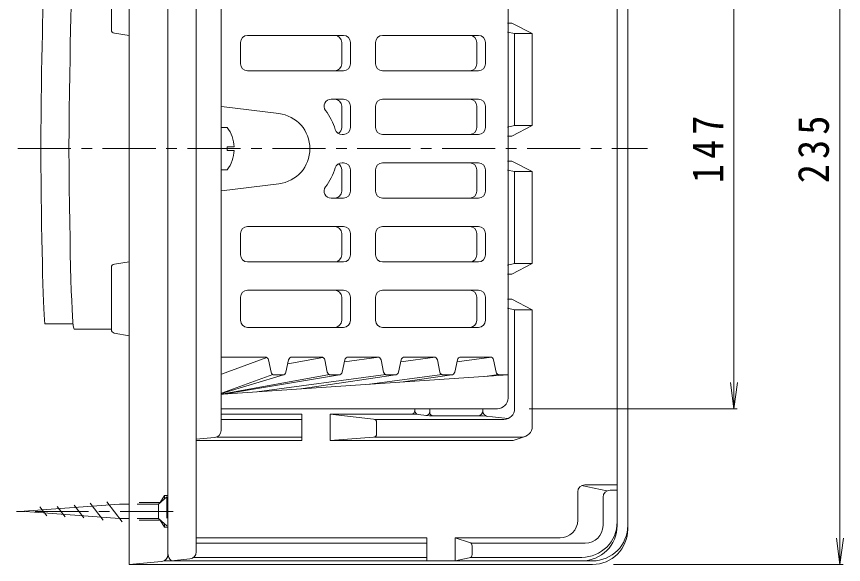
# Model space of a CAD drawing. Units: millimetres, scale not verified. Extents: x -254 to 274, y -412 to 329.
# Drawn here: x -119.9 to 113.9, y 93.7 to 248.5 of the extents above; entities that cross this region are included whole.
import ezdxf

# ---------------------------------------------------------------- set-up
doc = ezdxf.new("R2010")
doc.units = ezdxf.units.MM
doc.header["$LTSCALE"] = 3
doc.linetypes.add('CHAIN1', pattern=[8, 5, -1, 1, -1])
doc.linetypes.add('DASHED2', pattern=[3, 2, -1])
for name, color, linetype, lineweight in [('0-0_通り芯', 3, 'Continuous', 18), ('0-1_躯体', 2, 'Continuous', 18), ('0-2_仕上', 6, 'Continuous', 18), ('0-4_その他', 7, 'Continuous', 18), ('0-D', 2, 'Continuous', 18)]:
    doc.layers.add(name, color=color, linetype=linetype, lineweight=lineweight)
doc.styles.add('ＭＳ ゴシック', font='')
doc.styles.get('ＭＳ ゴシック').set_extended_font_data('MS Gothic')

msp = doc.modelspace()

# ---------------------------------------------------------------- linework, layer by layer
at = {"layer": '0-0_通り芯'}
for p, q in [((-88.124, 328.658), (-88.124, 211.158)), ((-77.124, 325.848), (-77.124, 211.158)), ((52.875, 318.658), (52.875, 211.158)), ((-93.124, 244.755), (-93.124, 262.276)), ((-92.277, 243.767), (-88.124, 243.127)), ((-88.124, 93.658), (-88.124, 211.158)), ((-77.124, 96.468), (-77.124, 211.158)), ((52.875, 103.658), (52.875, 211.158)), ((-92.277, 178.548), (-88.124, 179.188)), ((-93.124, 177.56), (-93.124, 160.039)), ((-111.918, 161.658), (-103.95, 161.658)), ((-103.641, 160.158), (-93.124, 160.158)), ((-92.317, 159.058), (-88.124, 158.236)), ((-78.925, 94.478), (-88.124, 93.658)), ((42.875, 93.658), (-88.124, 93.658)), ((-76.124, 94.658), (-78.274, 94.658)), ((42.875, 94.658), (-74.124, 94.658))]:
    msp.add_line(p, q, dxfattribs=at)
at = {"layer": '0-0_通り芯', "linetype": 'DASHED2'}
for p, q in [((-79.279, 111.158), (-78.125, 113.158)), ((-77.125, 113.158), (-78.125, 113.158)), ((-78.125, 113.158), (-78.125, 112.165)), ((-79.279, 111.158), (-88.125, 111.158)), ((-79.279, 106.158), (-88.125, 106.158)), ((-79.279, 106.158), (-78.125, 104.158)), ((-78.125, 105.15), (-78.125, 104.158)), ((-77.125, 104.158), (-78.125, 104.158))]:
    msp.add_line(p, q, dxfattribs=at)
at = {"layer": '0-0_通り芯', "linetype": 'CHAIN1'}
msp.add_line((-75.627, 108.658), (-119.932, 108.658), dxfattribs=at)
at = {"layer": '0-0_通り芯'}
for centre, radius, start, end in [((-92.124, 244.755), 1, 180, 261.24521), ((-92.124, 177.56), 1, 98.75479, 180), ((-92.124, 160.039), 1, 180, 258.9079), ((42.875, 104.658), 10, 270, 0), ((42.875, 103.658), 10, 270, 0), ((-79.124, 96.468), 2, 275.7103, 0)]:
    msp.add_arc(centre, radius, start, end, dxfattribs=at)
for centre, major_axis, start_param, end_param in [((-103.641, 184.158), (0, 78), 6.2831853, 7.5005144), ((-111.609, 184.158), (0, 78), 0.1964654, 1.2173291), ((-111.609, 238.157), (0, -78), 5.0658562, 6.0867199), ((-103.641, 238.157), (0, -78), 5.0658562, 6.2831853)]:
    msp.add_ellipse(centre, major_axis=major_axis, ratio=0.0203, start_param=start_param, end_param=end_param, dxfattribs=at)
at = {"layer": '0-1_躯体'}
for p, q in [((-77.124, 325.422), (-77.124, 211.158)), ((-69.125, 325.09), (-69.125, 211.158)), ((49.875, 317.658), (49.875, 211.158)), ((-62.125, 290.831), (-62.125, 211.158)), ((18.875, 246.658), (20.078, 246.658)), ((25.875, 243.658), (20.078, 246.658)), ((18.875, 244.115), (20.875, 243.658)), ((20.875, 243.658), (25.875, 243.658)), ((20.875, 243.658), (20.875, 217.658)), ((25.875, 243.658), (25.875, 217.658)), ((18.875, 217.2), (20.875, 217.658)), ((20.078, 214.658), (25.875, 217.658)), ((20.875, 217.658), (25.875, 217.658)), ((18.875, 214.658), (20.078, 214.658)), ((-77.124, 96.894), (-77.124, 211.158)), ((-69.125, 97.226), (-69.125, 211.158)), ((-62.125, 131.484), (-62.125, 211.158)), ((49.875, 104.658), (49.875, 211.158)), ((18.875, 207.658), (20.078, 207.658)), ((20.078, 207.658), (25.875, 204.658)), ((18.875, 205.115), (20.875, 204.658)), ((20.875, 204.658), (25.875, 204.658)), ((20.875, 178.658), (20.875, 204.658)), ((25.875, 178.658), (25.875, 204.658)), ((18.875, 178.2), (20.875, 178.658)), ((25.875, 178.658), (20.078, 175.658)), ((20.875, 178.658), (25.875, 178.658)), ((18.875, 175.658), (20.078, 175.658)), ((18.875, 168.658), (20.078, 168.658)), ((20.078, 168.658), (25.875, 165.658)), ((18.875, 166.115), (20.875, 165.658)), ((20.875, 137.658), (20.875, 165.658)), ((20.875, 165.658), (25.875, 165.658)), ((25.875, 132.658), (25.875, 165.658)), ((-62.125, 136.158), (-39.234, 136.158)), ((-39.234, 128.658), (-39.234, 136.158)), ((-31.235, 128.658), (-31.235, 136.158)), ((-19.012, 134.759), (-31.235, 136.158)), ((-7.356, 136.158), (-31.235, 136.158)), ((-7.296, 137.658), (-7.296, 137.045)), ((-3.184, 135.665), (-7.237, 136.151)), ((-3.125, 137.658), (-3.125, 136.657)), ((11.853, 135.658), (-3.065, 135.658)), ((11.937, 136.999), (11.937, 137.658)), ((12.02, 135.648), (18.982, 134.869)), ((-39.234, 134.658), (-62.125, 134.658)), ((17.875, 134.658), (-18.673, 134.658)), ((-18.125, 130.584), (-18.125, 133.766)), ((-63.944, 129.493), (-69.125, 129.022)), ((-39.234, 128.658), (-69.125, 128.658)), ((-63.31, 129.658), (-39.234, 129.658)), ((-19.049, 129.587), (-31.235, 128.658)), ((20.498, 128.658), (-31.235, 128.658)), ((22.875, 129.658), (-18.749, 129.658)), ((20.498, 128.658), (23.858, 129.823)), ((39.801, 115.932), (46.952, 114.432)), ((40.724, 116.158), (49.875, 116.158)), ((47.875, 114.658), (49.875, 114.658)), ((38.724, 106.157), (38.724, 114.158)), ((45.875, 112.658), (45.875, 104.657)), ((-3.893, 101.157), (-69.125, 101.157)), ((-3.893, 94.658), (-3.893, 101.157)), ((33.724, 101.157), (4.108, 101.157)), ((4.108, 94.658), (4.108, 101.157)), ((8.175, 99.878), (4.108, 101.157)), ((-3.893, 99.657), (-69.125, 99.657)), ((40.875, 99.657), (8.554, 99.657)), ((8.875, 98.924), (8.875, 96.47)), ((-70.904, 95.238), (-76.124, 94.658)), ((39.875, 94.658), (-76.124, 94.658)), ((-3.893, 95.658), (-69.883, 95.658)), ((8.08, 95.491), (4.108, 94.658)), ((39.875, 95.658), (8.458, 95.658))]:
    msp.add_line(p, q, dxfattribs=at)
at = {"layer": '0-1_躯体', "linetype": 'CHAIN1'}
msp.add_line((-119.59, 211.158), (58.441, 211.158), dxfattribs=at)
at = {"layer": '0-1_躯体'}
for centre, radius, start, end in [((-8.296, 137.158), 1, 270, 0), ((-7.356, 135.158), 1, 83.16447, 90), ((-6.296, 137.045), 1, 180, 263.16447), ((-4.125, 136.785), 1, 263.16248, 0), ((-3.065, 136.657), 1, 263.16447, 270), ((-2.125, 136.657), 1, 180, 270), ((10.437, 137.158), 1.5, 270, 0), ((11.853, 134.158), 1.5, 83.6156, 90), ((13.437, 136.999), 1.5, 180, 263.61644), ((17.875, 137.658), 3, 270, 0), ((-19.125, 133.766), 1, 0, 83.47337), ((-64.125, 131.484), 2, 275.19437, 0), ((22.875, 132.658), 3, 270, 0), ((-19.125, 130.584), 1, 274.36118, 0), ((40.724, 114.158), 2, 90, 180), ((47.875, 112.658), 2, 90, 180), ((33.724, 106.157), 5, 270, 0), ((39.875, 105.658), 10, 270, 0), ((39.875, 104.658), 10, 270, 0), ((40.875, 104.657), 5, 270, 0), ((7.875, 98.924), 1, 0, 72.53285), ((-74.124, 96.894), 3, 180, 228.18887), ((-71.125, 97.226), 2, 276.33995, 0), ((7.875, 96.47), 1, 281.84691, 0)]:
    msp.add_arc(centre, radius, start, end, dxfattribs=at)
at = {"layer": '0-2_仕上'}
for p, q in [((19.014, 281.658), (19.014, 211.158)), ((-27.522, 243.158), (-54.622, 243.158)), ((-16.45, 243.158), (10.65, 243.158)), ((-56.622, 241.158), (-56.622, 235.158)), ((-27.996, 235.158), (-27.996, 241.158)), ((-25.521, 235.158), (-25.521, 241.158)), ((-18.45, 241.158), (-18.45, 235.158)), ((10.175, 241.158), (10.175, 235.158)), ((12.65, 241.158), (12.65, 235.158)), ((-27.522, 233.157), (-54.622, 233.157)), ((-16.45, 233.157), (10.65, 233.157)), ((-27.522, 225.158), (-30.986, 225.158)), ((-16.45, 225.158), (10.65, 225.158)), ((-61.986, 223.037), (-45.79, 221.086)), ((-27.996, 217.158), (-27.996, 223.158)), ((-25.521, 217.158), (-25.521, 223.158)), ((-18.45, 223.158), (-18.45, 217.158)), ((10.175, 223.158), (10.175, 217.158)), ((12.65, 223.158), (12.65, 217.158)), ((-27.522, 215.158), (-27.907, 215.158)), ((-16.45, 215.158), (10.65, 215.158)), ((19.014, 140.658), (19.014, 211.158)), ((-27.522, 207.158), (-27.907, 207.158)), ((-16.45, 207.158), (10.65, 207.158)), ((-27.996, 205.158), (-27.996, 199.158)), ((-25.521, 205.158), (-25.521, 199.158)), ((-18.45, 199.158), (-18.45, 205.158)), ((10.175, 199.158), (10.175, 205.158)), ((12.65, 199.158), (12.65, 205.158)), ((-61.986, 199.278), (-45.79, 201.23)), ((-27.522, 197.157), (-30.986, 197.157)), ((-16.45, 197.157), (10.65, 197.157)), ((-56.622, 181.158), (-56.622, 187.158)), ((-27.522, 189.158), (-54.622, 189.158)), ((-27.996, 187.158), (-27.996, 181.158)), ((-25.521, 187.158), (-25.521, 181.158)), ((-18.45, 181.158), (-18.45, 187.158)), ((-16.45, 189.158), (10.65, 189.158)), ((10.175, 181.158), (10.175, 187.158)), ((12.65, 181.158), (12.65, 187.158)), ((-27.522, 179.158), (-54.622, 179.158)), ((-16.45, 179.158), (10.65, 179.158)), ((-27.522, 171.158), (-54.622, 171.158)), ((-16.45, 171.158), (10.65, 171.158)), ((-56.622, 162.658), (-56.622, 169.158)), ((-27.996, 162.658), (-27.996, 169.158)), ((-25.521, 162.658), (-25.521, 169.158)), ((-18.45, 169.158), (-18.45, 162.658)), ((10.175, 162.658), (10.175, 169.158)), ((12.65, 162.658), (12.65, 169.158)), ((-27.522, 160.658), (-54.622, 160.658)), ((-16.45, 160.658), (10.65, 160.658)), ((-49.672, 152.258), (-61.986, 152.258)), ((-49.191, 152.135), (-61.986, 147.433)), ((-43.252, 150.379), (-33.374, 152.18)), ((-33.762, 152.258), (-42.039, 152.258)), ((-17.503, 152.195), (-27.231, 150.891)), ((-17.852, 152.258), (-26.129, 152.258)), ((-11.318, 150.906), (-1.595, 152.195)), ((-1.942, 152.258), (-10.219, 152.258)), ((14.316, 152.195), (4.589, 150.896)), ((13.968, 152.258), (5.691, 152.258)), ((-47.988, 148.029), (-48.692, 151.459)), ((-43.016, 151.469), (-43.763, 148.018)), ((-32.078, 148.029), (-32.782, 151.459)), ((-27.106, 151.469), (-27.853, 148.018)), ((-16.872, 151.459), (-16.168, 148.029)), ((-11.196, 151.469), (-11.943, 148.018)), ((-0.258, 148.029), (-0.962, 151.459)), ((3.967, 148.018), (4.713, 151.469)), ((15.652, 148.029), (14.948, 151.459)), ((-47.489, 147.353), (-61.986, 142.025)), ((-61.986, 141.748), (-31.485, 147.308)), ((-15.536, 147.292), (-51.998, 142.404)), ((-20.171, 144.567), (0.374, 147.292)), ((16.284, 147.292), (12.505, 146.787)), ((-61.986, 141.961), (-44.451, 147.273)), ((-61.986, 141.686), (-28.666, 147.243)), ((-61.581, 141.753), (19.014, 147.23)), ((-44.74, 147.23), (-47.008, 147.23)), ((-39.533, 143.251), (-12.773, 147.241)), ((-28.831, 147.23), (-31.098, 147.23)), ((-12.921, 147.23), (-15.188, 147.23)), ((-10.593, 145.218), (3.135, 147.24)), ((2.989, 147.23), (0.722, 147.23)), ((16.632, 147.23), (19.014, 147.23)), ((16.014, 137.658), (-61.986, 137.658))]:
    msp.add_line(p, q, dxfattribs=at)
at = {"layer": '0-2_仕上', "color": 4}
for p, q in [((-60.385, 217.158), (-62.125, 217.158)), ((-58.397, 211.636), (-60.385, 211.636)), ((-60.385, 211.636), (-60.385, 211.158)), ((-60.385, 210.679), (-60.385, 211.158)), ((-58.397, 210.679), (-60.385, 210.679)), ((-60.385, 205.158), (-62.125, 205.158))]:
    msp.add_line(p, q, dxfattribs=at)
at = {"layer": '0-2_仕上'}
for centre, radius, start, end in [((-54.622, 241.158), 2, 90, 180), ((-29.997, 241.158), 2, 0, 90), ((-27.522, 241.158), 2, 0, 90), ((-16.45, 241.158), 2, 90, 180), ((8.175, 241.158), 2, 0, 90), ((10.65, 241.158), 2, 0, 90), ((-54.622, 235.158), 2, 180, 270), ((-29.997, 235.158), 2, 270, 0), ((-27.522, 235.158), 2, 270, 0), ((-16.45, 235.158), 2, 180, 270), ((8.175, 235.158), 2, 270, 0), ((10.65, 235.158), 2, 270, 0), ((-30.986, 223.158), 2, 90, 216.87004), ((-29.997, 223.158), 2, 0, 90), ((-27.522, 223.158), 2, 0, 90), ((-16.45, 223.158), 2, 90, 180), ((8.175, 223.158), 2, 0, 90), ((10.65, 223.158), 2, 0, 90), ((-46.986, 211.157), 10, 0.0006, 83.12964), ((-46.986, 211.157), 18, 17.45766, 36.8699), ((-27.907, 217.158), 2, 197.45796, 270), ((-29.997, 217.158), 2, 301.48555, 0), ((-27.522, 217.158), 2, 270, 0), ((-16.45, 217.158), 2, 180, 270), ((8.175, 217.158), 2, 270, 0), ((10.65, 217.158), 2, 270, 0), ((-46.986, 211.158), 10, 276.87036, 359.9994), ((-46.986, 211.158), 18, 323.1301, 342.54234), ((-27.907, 205.158), 2, 90, 162.54204), ((-29.997, 205.158), 2, 0, 58.51445), ((-27.522, 205.158), 2, 0, 90), ((-16.45, 205.158), 2, 90, 180), ((8.175, 205.158), 2, 0, 90), ((10.65, 205.158), 2, 0, 90), ((-30.986, 199.158), 2, 143.12996, 270), ((-29.997, 199.158), 2, 270, 0), ((-27.522, 199.158), 2, 270, 0), ((-16.45, 199.158), 2, 180, 270), ((8.175, 199.158), 2, 270, 0), ((10.65, 199.158), 2, 270, 0), ((-54.622, 187.158), 2, 90, 180), ((-29.997, 187.158), 2, 0, 90), ((-27.522, 187.158), 2, 0, 90), ((-16.45, 187.158), 2, 90, 180), ((8.175, 187.158), 2, 0, 90), ((10.65, 187.158), 2, 0, 90), ((-54.622, 181.158), 2, 180, 270), ((-29.997, 181.158), 2, 270, 0), ((-27.522, 181.158), 2, 270, 0), ((-16.45, 181.158), 2, 180, 270), ((8.175, 181.158), 2, 270, 0), ((10.65, 181.158), 2, 270, 0), ((-54.622, 169.158), 2, 90, 180), ((-29.997, 169.158), 2, 0, 90), ((-27.522, 169.158), 2, 0, 90), ((-16.45, 169.158), 2, 90, 180), ((8.175, 169.158), 2, 0, 90), ((10.65, 169.158), 2, 0, 90), ((-54.622, 162.658), 2, 180, 270), ((-29.997, 162.658), 2, 270, 0), ((-27.522, 162.658), 2, 270, 0), ((-16.45, 162.658), 2, 180, 270), ((8.175, 162.658), 2, 270, 0), ((10.65, 162.658), 2, 270, 0), ((-49.672, 151.258), 1, 11.60472, 90), ((-42.039, 151.258), 1, 90, 167.78896), ((-33.762, 151.258), 1, 11.60194, 90), ((-26.129, 151.258), 1, 90, 167.78896), ((-17.852, 151.258), 1, 11.60501, 90), ((-10.219, 151.258), 1, 90, 167.78896), ((-1.942, 151.258), 1, 11.60472, 90), ((5.691, 151.258), 1, 90, 167.78896), ((13.968, 151.258), 1, 11.60472, 90), ((-47.008, 148.23), 1, 191.60472, 270), ((-44.74, 148.23), 1, 270, 347.78896), ((-31.098, 148.23), 1, 191.60472, 270), ((-28.831, 148.23), 1, 270, 347.78896), ((-15.188, 148.23), 1, 191.60472, 270), ((-12.921, 148.23), 1, 270, 347.78896), ((0.722, 148.23), 1, 191.60472, 270), ((2.989, 148.23), 1, 270, 347.78896), ((16.632, 148.23), 1, 191.60501, 270), ((16.014, 140.658), 3, 270, 0)]:
    msp.add_arc(centre, radius, start, end, dxfattribs=at)
at = {"layer": '0-2_仕上', "color": 4}
for start, end in [(2.74591, 36.86987), (323.13013, 357.25409)]:
    msp.add_arc((-68.386, 211.158), 10, start, end, dxfattribs=at)
at = {"layer": '0-4_その他'}
for p, q in [((112.875, 93.658), (112.875, 328.658)), ((82.875, 137.658), (82.875, 284.658)), ((82.875, 137.658), (81.896, 145.094)), ((82.875, 137.658), (83.854, 145.094)), ((83.775, 137.658), (25.014, 137.658)), ((112.875, 93.658), (111.896, 101.094)), ((112.875, 93.658), (113.854, 101.094)), ((113.775, 93.658), (48.875, 93.658))]:
    msp.add_line(p, q, dxfattribs=at)
at = {"layer": '0-D', "linetype": 'DASHED2'}
for p, q in [((-77.445, 112.758), (-79.795, 110.708)), ((-77.445, 112.758), (-77.445, 104.558)), ((-79.795, 110.708), (-88.124, 110.708)), ((-79.795, 110.708), (-79.795, 106.608)), ((-79.795, 106.608), (-88.124, 106.608)), ((-79.795, 106.608), (-77.445, 104.558))]:
    msp.add_line(p, q, dxfattribs=at)
at = {"layer": '0-D'}
for p, q in [((-90.779, 110.708), (-119.105, 108.658)), ((-111.359, 107.364), (-113.333, 109.934)), ((-106.171, 107.119), (-108.436, 110.067)), ((-100.95, 106.831), (-103.681, 110.386)), ((-95.439, 106.165), (-99.107, 110.941)), ((-90.109, 105.736), (-94.44, 111.375)), ((-88.124, 110.708), (-90.779, 110.708)), ((-90.779, 106.608), (-117.353, 108.658)), ((-88.124, 106.608), (-90.779, 106.608))]:
    msp.add_line(p, q, dxfattribs=at)

# ---------------------------------------------------------------- texts
at = {"layer": '0-4_その他', "color": 2, "char_height": 8.798, "attachment_point": 7, "rotation": 90, "style": 'ＭＳ ゴシック'}
for s, insert in [('\\T1.27;\\W0.9;147', (79.875, 201.408)), ('\\T1.27;\\W0.9;235', (109.875, 201.408))]:
    msp.add_mtext(s, dxfattribs=dict(at, insert=insert))

doc.saveas('drawing.dxf')
